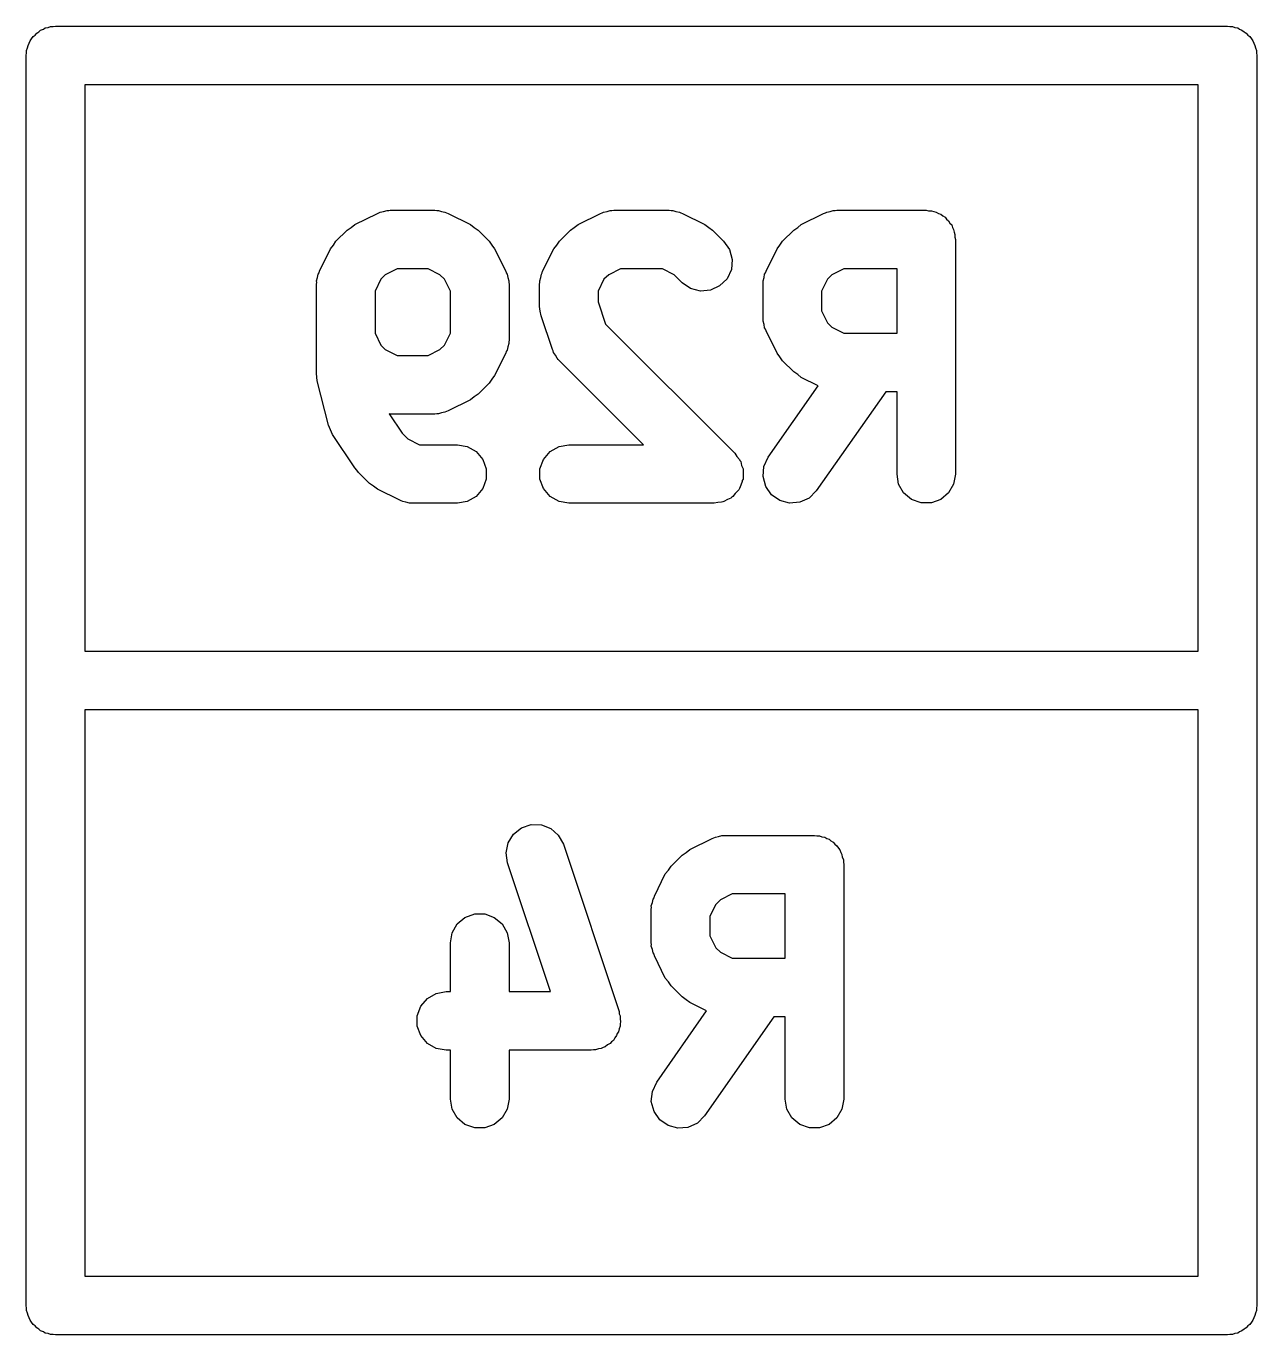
# Model space of a CAD drawing. Extents: x 100 to 214, y -112 to -50.
# Drawn here: x 117.625 to 120.775, y -99.875 to -96.525 of the extents above; entities that cross this region are included whole.
import ezdxf

# ---------------------------------------------------------------- set-up
doc = ezdxf.new("R2010")
doc.units = 0
doc.header["$MEASUREMENT"] = 0
doc.layers.add('BLACK', color=7, linetype='CONTINUOUS')

msp = doc.modelspace()

# ---------------------------------------------------------------- linework, layer by layer
at = {"layer": 'Black'}
for p, q in [((117.648, -96.5476), (117.652, -96.5425)), ((117.652, -96.5425), (117.657, -96.5393)), ((117.657, -96.5393), (117.662, -96.535)), ((117.662, -96.535), (117.669, -96.5328)), ((117.669, -96.5328), (117.674, -96.5295)), ((117.674, -96.5295), (117.681, -96.5284)), ((117.681, -96.5284), (117.687, -96.5261)), ((117.687, -96.5261), (117.694, -96.5261)), ((117.694, -96.5261), (117.7, -96.525)), ((117.7, -96.525), (120.7, -96.525)), ((120.7, -96.525), (120.706, -96.5261)), ((120.706, -96.5261), (120.713, -96.5261)), ((120.713, -96.5261), (120.719, -96.5284)), ((120.719, -96.5284), (120.726, -96.5295)), ((120.726, -96.5295), (120.731, -96.5328)), ((120.731, -96.5328), (120.737, -96.535)), ((120.737, -96.535), (120.743, -96.5393)), ((120.743, -96.5393), (120.748, -96.5425)), ((120.748, -96.5425), (120.752, -96.5476)), ((117.628, -96.5808), (117.63, -96.5743)), ((117.63, -96.5743), (117.633, -96.5687)), ((117.633, -96.5687), (117.635, -96.5625)), ((117.635, -96.5625), (117.639, -96.5575)), ((117.639, -96.5575), (117.643, -96.5518)), ((117.643, -96.5518), (117.648, -96.5476)), ((120.752, -96.5476), (120.757, -96.5518)), ((120.757, -96.5518), (120.761, -96.5575)), ((120.761, -96.5575), (120.765, -96.5625)), ((120.765, -96.5625), (120.767, -96.5687)), ((120.767, -96.5687), (120.77, -96.5743)), ((120.77, -96.5743), (120.772, -96.5808)), ((117.625, -96.6), (117.626, -96.5935)), ((117.625, -99.8), (117.625, -96.6)), ((117.626, -96.587), (117.628, -96.5808)), ((117.626, -96.5935), (117.626, -96.587)), ((120.772, -96.5808), (120.774, -96.587)), ((120.774, -96.587), (120.774, -96.5935)), ((120.774, -96.5935), (120.775, -96.6)), ((120.775, -96.6), (120.775, -99.8)), ((117.775, -96.675), (117.775, -98.125)), ((120.625, -96.675), (117.775, -96.675)), ((120.625, -98.125), (120.625, -96.675)), ((118.466, -97.0329), (118.524, -97.0043)), ((118.524, -97.0043), (118.528, -97.0031)), ((118.528, -97.0031), (118.531, -97.001)), ((118.531, -97.001), (118.54, -96.9994)), ((118.54, -96.9994), (118.549, -96.9969)), ((118.549, -96.9969), (118.553, -96.9972)), ((118.553, -96.9972), (118.557, -96.9964)), ((118.557, -96.9964), (118.671, -96.9964)), ((118.671, -96.9964), (118.676, -96.9972)), ((118.676, -96.9972), (118.68, -96.9969)), ((118.68, -96.9969), (118.688, -96.9994)), ((118.688, -96.9994), (118.697, -97.001)), ((118.697, -97.001), (118.701, -97.0031)), ((118.701, -97.0031), (118.705, -97.0043)), ((118.705, -97.0043), (118.762, -97.0329)), ((119.038, -97.0329), (119.095, -97.0043)), ((119.095, -97.0043), (119.099, -97.0031)), ((119.099, -97.0031), (119.103, -97.001)), ((119.103, -97.001), (119.112, -96.9994)), ((119.112, -96.9994), (119.12, -96.9969)), ((119.12, -96.9969), (119.124, -96.9972)), ((119.124, -96.9972), (119.129, -96.9964)), ((119.129, -96.9964), (119.271, -96.9964)), ((119.271, -96.9964), (119.276, -96.9972)), ((119.276, -96.9972), (119.28, -96.9969)), ((119.28, -96.9969), (119.288, -96.9994)), ((119.288, -96.9994), (119.297, -97.001)), ((119.297, -97.001), (119.301, -97.0031)), ((119.301, -97.0031), (119.305, -97.0043)), ((119.305, -97.0043), (119.362, -97.0329)), ((119.609, -97.0329), (119.666, -97.0043)), ((119.666, -97.0043), (119.671, -97.0031)), ((119.671, -97.0031), (119.674, -97.001)), ((119.674, -97.001), (119.683, -96.9994)), ((119.683, -96.9994), (119.691, -96.9969)), ((119.691, -96.9969), (119.696, -96.9972)), ((119.696, -96.9972), (119.7, -96.9964)), ((119.7, -96.9964), (119.929, -96.9964)), ((119.929, -96.9964), (119.935, -96.9976)), ((119.935, -96.9976), (119.942, -96.9976)), ((119.942, -96.9976), (119.948, -96.9998)), ((119.948, -96.9998), (119.954, -97.001)), ((119.954, -97.001), (119.96, -97.0042)), ((119.96, -97.0042), (119.966, -97.0065)), ((119.966, -97.0065), (119.971, -97.0107)), ((119.971, -97.0107), (119.977, -97.014)), ((119.977, -97.014), (119.981, -97.019)), ((118.418, -97.0755), (118.447, -97.047)), ((118.447, -97.047), (118.457, -97.0401)), ((118.457, -97.0401), (118.466, -97.0329)), ((118.762, -97.0329), (118.772, -97.0401)), ((118.772, -97.0401), (118.782, -97.047)), ((118.782, -97.047), (118.81, -97.0755)), ((118.99, -97.0755), (119.018, -97.047)), ((119.018, -97.047), (119.028, -97.0401)), ((119.028, -97.0401), (119.038, -97.0329)), ((119.362, -97.0329), (119.372, -97.0401)), ((119.372, -97.0401), (119.382, -97.047)), ((119.382, -97.047), (119.41, -97.0755)), ((119.561, -97.0755), (119.59, -97.047)), ((119.59, -97.047), (119.6, -97.0401)), ((119.6, -97.0401), (119.609, -97.0329)), ((119.981, -97.019), (119.986, -97.0232)), ((119.986, -97.0232), (119.989, -97.0289)), ((119.989, -97.0289), (119.994, -97.0339)), ((119.994, -97.0339), (119.996, -97.0401)), ((119.996, -97.0401), (119.999, -97.0458)), ((119.999, -97.0458), (120, -97.0522)), ((118.412, -97.0854), (118.418, -97.0755)), ((118.81, -97.0755), (118.817, -97.0854)), ((118.983, -97.0854), (118.99, -97.0755)), ((119.41, -97.0755), (119.425, -97.0969)), ((119.554, -97.0854), (119.561, -97.0755)), ((120, -97.0522), (120.002, -97.0584)), ((120.002, -97.0584), (120.002, -97.065)), ((120.002, -97.065), (120.004, -97.0714)), ((120.004, -97.0714), (120.004, -97.6714)), ((118.376, -97.1522), (118.404, -97.095)), ((118.404, -97.095), (118.412, -97.0854)), ((118.817, -97.0854), (118.824, -97.095)), ((118.824, -97.095), (118.853, -97.1522)), ((118.947, -97.1522), (118.976, -97.095)), ((118.976, -97.095), (118.983, -97.0854)), ((119.425, -97.0969), (119.432, -97.122)), ((119.519, -97.1522), (119.547, -97.095)), ((119.547, -97.095), (119.554, -97.0854)), ((118.575, -97.1464), (118.544, -97.1616)), ((118.654, -97.1464), (118.575, -97.1464)), ((118.684, -97.1616), (118.654, -97.1464)), ((119.146, -97.1464), (119.116, -97.1616)), ((119.254, -97.1464), (119.146, -97.1464)), ((119.284, -97.1616), (119.254, -97.1464)), ((119.43, -97.148), (119.419, -97.1716)), ((119.432, -97.122), (119.43, -97.148)), ((119.718, -97.1464), (119.687, -97.1616)), ((119.854, -97.1464), (119.718, -97.1464)), ((119.854, -97.3107), (119.854, -97.1464)), ((118.368, -97.1771), (118.371, -97.1687)), ((118.369, -97.1815), (118.368, -97.1771)), ((118.368, -97.1857), (118.369, -97.1815)), ((118.371, -97.1687), (118.372, -97.1601)), ((118.372, -97.1601), (118.375, -97.1563)), ((118.375, -97.1563), (118.376, -97.1522)), ((118.533, -97.173), (118.518, -97.2034)), ((118.544, -97.1616), (118.533, -97.173)), ((118.696, -97.173), (118.684, -97.1616)), ((118.711, -97.2034), (118.696, -97.173)), ((118.853, -97.1522), (118.854, -97.1563)), ((118.854, -97.1563), (118.856, -97.1601)), ((118.856, -97.1601), (118.858, -97.1687)), ((118.858, -97.1687), (118.86, -97.1771)), ((118.86, -97.1771), (118.86, -97.1815)), ((118.86, -97.1815), (118.861, -97.1857)), ((118.939, -97.1857), (118.94, -97.1815)), ((118.94, -97.1771), (118.942, -97.1687)), ((118.94, -97.1815), (118.94, -97.1771)), ((118.942, -97.1687), (118.944, -97.1601)), ((118.944, -97.1601), (118.946, -97.1563)), ((118.946, -97.1563), (118.947, -97.1522)), ((119.104, -97.173), (119.089, -97.2034)), ((119.116, -97.1616), (119.104, -97.173)), ((119.304, -97.1816), (119.284, -97.1616)), ((119.325, -97.1965), (119.304, -97.1816)), ((119.419, -97.1716), (119.4, -97.19)), ((119.511, -97.1771), (119.514, -97.1687)), ((119.511, -97.1815), (119.511, -97.1771)), ((119.511, -97.1857), (119.511, -97.1815)), ((119.514, -97.1687), (119.515, -97.1601)), ((119.515, -97.1601), (119.517, -97.1563)), ((119.517, -97.1563), (119.519, -97.1522)), ((119.676, -97.173), (119.661, -97.2034)), ((119.687, -97.1616), (119.676, -97.173)), ((118.368, -97.4143), (118.368, -97.1857)), ((118.518, -97.2034), (118.518, -97.3109)), ((118.711, -97.3109), (118.711, -97.2034)), ((118.861, -97.1857), (118.861, -97.3286)), ((118.939, -97.2429), (118.939, -97.1857)), ((119.089, -97.2034), (119.089, -97.2307)), ((119.351, -97.2033), (119.325, -97.1965)), ((119.377, -97.201), (119.351, -97.2033)), ((119.4, -97.19), (119.377, -97.201)), ((119.511, -97.2714), (119.511, -97.1857)), ((119.661, -97.2034), (119.661, -97.2537)), ((118.941, -97.2547), (118.939, -97.2429)), ((119.089, -97.2307), (119.108, -97.2881)), ((118.943, -97.2666), (118.941, -97.2547)), ((118.972, -97.3523), (118.943, -97.2666)), ((119.511, -97.2757), (119.511, -97.2714)), ((119.511, -97.28), (119.511, -97.2757)), ((119.514, -97.2884), (119.511, -97.28)), ((119.661, -97.2537), (119.676, -97.2841)), ((118.518, -97.3109), (118.533, -97.3413)), ((118.696, -97.3413), (118.711, -97.3109)), ((119.108, -97.2881), (119.439, -97.6184)), ((119.515, -97.2971), (119.514, -97.2884)), ((119.517, -97.3008), (119.515, -97.2971)), ((119.519, -97.305), (119.517, -97.3008)), ((119.547, -97.3621), (119.519, -97.305)), ((119.676, -97.2841), (119.687, -97.2955)), ((119.687, -97.2955), (119.718, -97.3107)), ((119.718, -97.3107), (119.854, -97.3107)), ((118.533, -97.3413), (118.544, -97.3526)), ((118.684, -97.3526), (118.696, -97.3413)), ((118.858, -97.3456), (118.856, -97.3542)), ((118.86, -97.3371), (118.858, -97.3456)), ((118.861, -97.3286), (118.86, -97.3328)), ((118.86, -97.3328), (118.86, -97.3371)), ((118.544, -97.3526), (118.575, -97.3679)), ((118.575, -97.3679), (118.654, -97.3679)), ((118.654, -97.3679), (118.684, -97.3526)), ((118.853, -97.3621), (118.824, -97.4193)), ((118.854, -97.358), (118.853, -97.3621)), ((118.856, -97.3542), (118.854, -97.358)), ((118.974, -97.3561), (118.972, -97.3523)), ((118.975, -97.3603), (118.974, -97.3561)), ((118.98, -97.3675), (118.975, -97.3603)), ((118.984, -97.3752), (118.98, -97.3675)), ((118.987, -97.3781), (118.984, -97.3752)), ((118.99, -97.3816), (118.987, -97.3781)), ((119.205, -97.5964), (118.99, -97.3816)), ((119.554, -97.3718), (119.547, -97.3621)), ((119.561, -97.3816), (119.554, -97.3718)), ((119.59, -97.4102), (119.561, -97.3816)), ((118.369, -97.4233), (118.368, -97.4143)), ((119.6, -97.4171), (119.59, -97.4102)), ((119.609, -97.4242), (119.6, -97.4171)), ((118.37, -97.4325), (118.369, -97.4233)), ((118.399, -97.5468), (118.37, -97.4325)), ((118.81, -97.4387), (118.782, -97.4673)), ((118.817, -97.4289), (118.81, -97.4387)), ((118.824, -97.4193), (118.817, -97.4289)), ((119.524, -97.6284), (119.652, -97.4457)), ((119.652, -97.4457), (119.609, -97.4242)), ((118.762, -97.4814), (118.705, -97.5099)), ((118.772, -97.4742), (118.762, -97.4814)), ((118.782, -97.4673), (118.772, -97.4742)), ((119.825, -97.4607), (119.647, -97.7144)), ((119.854, -97.4607), (119.825, -97.4607)), ((119.854, -97.6714), (119.854, -97.4607)), ((118.557, -97.5179), (118.554, -97.5173)), ((118.554, -97.5173), (118.587, -97.5665)), ((118.671, -97.5179), (118.557, -97.5179)), ((118.676, -97.5171), (118.671, -97.5179)), ((118.68, -97.5174), (118.676, -97.5171)), ((118.688, -97.5149), (118.68, -97.5174)), ((118.697, -97.5133), (118.688, -97.5149)), ((118.701, -97.5112), (118.697, -97.5133)), ((118.705, -97.5099), (118.701, -97.5112)), ((118.404, -97.5584), (118.399, -97.5468)), ((118.409, -97.5702), (118.404, -97.5584)), ((118.466, -97.6559), (118.409, -97.5702)), ((118.587, -97.5665), (118.602, -97.5812)), ((118.602, -97.5812), (118.632, -97.5964)), ((118.632, -97.5964), (118.729, -97.5964)), ((118.729, -97.5964), (118.754, -97.601)), ((118.754, -97.601), (118.777, -97.614)), ((118.777, -97.614), (118.794, -97.6339)), ((118.949, -97.6339), (118.966, -97.614)), ((118.966, -97.614), (118.989, -97.601)), ((118.989, -97.601), (119.014, -97.5964)), ((119.014, -97.5964), (119.205, -97.5964)), ((119.439, -97.6184), (119.444, -97.6264)), ((118.794, -97.6339), (118.802, -97.6584)), ((118.94, -97.6584), (118.949, -97.6339)), ((119.444, -97.6264), (119.451, -97.6339)), ((119.451, -97.6339), (119.452, -97.637)), ((119.452, -97.637), (119.454, -97.6397)), ((119.454, -97.6397), (119.456, -97.6492)), ((119.456, -97.6492), (119.46, -97.6584)), ((119.511, -97.678), (119.513, -97.652)), ((119.513, -97.652), (119.524, -97.6284)), ((118.471, -97.6612), (118.466, -97.6559)), ((118.476, -97.6673), (118.471, -97.6612)), ((118.504, -97.6959), (118.476, -97.6673)), ((118.802, -97.6845), (118.794, -97.7089)), ((118.802, -97.6584), (118.802, -97.6845)), ((118.94, -97.6845), (118.94, -97.6584)), ((118.949, -97.7089), (118.94, -97.6845)), ((119.46, -97.6845), (119.458, -97.6876)), ((119.46, -97.6584), (119.46, -97.6617)), ((119.46, -97.6617), (119.46, -97.6649)), ((119.46, -97.6649), (119.46, -97.6746)), ((119.46, -97.6746), (119.46, -97.6845)), ((119.518, -97.7031), (119.511, -97.678)), ((119.858, -97.6971), (119.854, -97.6714)), ((120.004, -97.6714), (119.999, -97.6971)), ((118.514, -97.7028), (118.504, -97.6959)), ((118.524, -97.7099), (118.514, -97.7028)), ((118.581, -97.7385), (118.524, -97.7099)), ((118.794, -97.7089), (118.777, -97.7289)), ((118.966, -97.7289), (118.949, -97.7089)), ((119.447, -97.7144), (119.44, -97.7214)), ((119.449, -97.7115), (119.447, -97.7144)), ((119.451, -97.7089), (119.449, -97.7115)), ((119.454, -97.6997), (119.451, -97.7089)), ((119.458, -97.6908), (119.454, -97.6997)), ((119.458, -97.6876), (119.458, -97.6908)), ((119.533, -97.7245), (119.518, -97.7031)), ((119.647, -97.7144), (119.629, -97.7329)), ((119.871, -97.7196), (119.858, -97.6971)), ((119.999, -97.6971), (119.986, -97.7196)), ((118.585, -97.7397), (118.581, -97.7385)), ((118.589, -97.7419), (118.585, -97.7397)), ((118.597, -97.7434), (118.589, -97.7419)), ((118.606, -97.7459), (118.597, -97.7434)), ((118.61, -97.7457), (118.606, -97.7459)), ((118.614, -97.7464), (118.61, -97.7457)), ((118.729, -97.7464), (118.614, -97.7464)), ((118.754, -97.7419), (118.729, -97.7464)), ((118.777, -97.7289), (118.754, -97.7419)), ((118.989, -97.7419), (118.966, -97.7289)), ((119.014, -97.7464), (118.989, -97.7419)), ((119.386, -97.7464), (119.014, -97.7464)), ((119.395, -97.7447), (119.386, -97.7464)), ((119.405, -97.7439), (119.395, -97.7447)), ((119.408, -97.7425), (119.405, -97.7439)), ((119.411, -97.7419), (119.408, -97.7425)), ((119.42, -97.737), (119.411, -97.7419)), ((119.429, -97.7329), (119.42, -97.737)), ((119.431, -97.7305), (119.429, -97.7329)), ((119.434, -97.7289), (119.431, -97.7305)), ((119.44, -97.7214), (119.434, -97.7289)), ((119.554, -97.7394), (119.533, -97.7245)), ((119.579, -97.7461), (119.554, -97.7394)), ((119.605, -97.7439), (119.579, -97.7461)), ((119.629, -97.7329), (119.605, -97.7439)), ((119.891, -97.7364), (119.871, -97.7196)), ((119.916, -97.7453), (119.891, -97.7364)), ((119.942, -97.7453), (119.916, -97.7453)), ((119.966, -97.7364), (119.942, -97.7453)), ((119.986, -97.7196), (119.966, -97.7364)), ((117.775, -98.125), (120.625, -98.125)), ((117.775, -98.275), (117.775, -99.725)), ((120.625, -98.275), (117.775, -98.275)), ((120.625, -99.725), (120.625, -98.275)), ((118.872, -98.5931), (118.893, -98.5769)), ((118.893, -98.5769), (118.918, -98.5687)), ((118.918, -98.5687), (118.944, -98.5694)), ((118.944, -98.5694), (118.968, -98.579)), ((118.968, -98.579), (118.987, -98.5962)), ((118.854, -98.6408), (118.859, -98.6153)), ((118.859, -98.6153), (118.872, -98.5931)), ((118.987, -98.5962), (119, -98.6191)), ((119, -98.6191), (119.143, -99.0477)), ((119.324, -98.6329), (119.381, -98.6043)), ((119.381, -98.6043), (119.385, -98.6031)), ((119.385, -98.6031), (119.389, -98.601)), ((119.389, -98.601), (119.397, -98.5994)), ((119.397, -98.5994), (119.406, -98.5969)), ((119.406, -98.5969), (119.41, -98.5972)), ((119.41, -98.5972), (119.414, -98.5964)), ((119.414, -98.5964), (119.643, -98.5964)), ((119.643, -98.5964), (119.649, -98.5976)), ((119.649, -98.5976), (119.656, -98.5976)), ((119.656, -98.5976), (119.662, -98.5998)), ((119.662, -98.5998), (119.669, -98.601)), ((119.669, -98.601), (119.674, -98.6042)), ((119.674, -98.6042), (119.68, -98.6065)), ((119.68, -98.6065), (119.685, -98.6107)), ((119.685, -98.6107), (119.691, -98.614)), ((119.691, -98.614), (119.695, -98.619)), ((119.695, -98.619), (119.7, -98.6232)), ((119.7, -98.6232), (119.704, -98.6289)), ((118.857, -98.6666), (118.854, -98.6408)), ((119.276, -98.6755), (119.304, -98.647)), ((119.304, -98.647), (119.314, -98.6401)), ((119.314, -98.6401), (119.324, -98.6329)), ((119.704, -98.6289), (119.708, -98.6339)), ((119.708, -98.6339), (119.71, -98.6401)), ((119.71, -98.6401), (119.713, -98.6458)), ((119.713, -98.6458), (119.714, -98.6522)), ((119.714, -98.6522), (119.717, -98.6584)), ((118.967, -98.9964), (118.857, -98.6666)), ((119.261, -98.695), (119.269, -98.6854)), ((119.269, -98.6854), (119.276, -98.6755)), ((119.717, -98.6584), (119.717, -98.665)), ((119.717, -98.665), (119.718, -98.6714)), ((119.718, -98.6714), (119.718, -99.2714)), ((119.233, -98.7522), (119.261, -98.695)), ((119.23, -98.7601), (119.232, -98.7563)), ((119.232, -98.7563), (119.233, -98.7522)), ((119.432, -98.7464), (119.402, -98.7616)), ((119.568, -98.7464), (119.432, -98.7464)), ((119.568, -98.9107), (119.568, -98.7464)), ((119.225, -98.7771), (119.228, -98.7687)), ((119.226, -98.7815), (119.225, -98.7771)), ((119.225, -98.7857), (119.226, -98.7815)), ((119.225, -98.8714), (119.225, -98.7857)), ((119.228, -98.7687), (119.23, -98.7601)), ((119.39, -98.773), (119.375, -98.8034)), ((119.402, -98.7616), (119.39, -98.773)), ((118.715, -98.8458), (118.728, -98.8232)), ((118.728, -98.8232), (118.748, -98.8065)), ((118.748, -98.8065), (118.773, -98.7976)), ((118.773, -98.7976), (118.799, -98.7976)), ((118.799, -98.7976), (118.823, -98.8065)), ((118.823, -98.8065), (118.843, -98.8232)), ((118.843, -98.8232), (118.856, -98.8458)), ((119.375, -98.8034), (119.375, -98.8537)), ((118.711, -98.8714), (118.715, -98.8458)), ((118.856, -98.8458), (118.861, -98.8714)), ((119.375, -98.8537), (119.39, -98.8841)), ((118.711, -98.9964), (118.711, -98.8714)), ((118.861, -98.8714), (118.861, -98.9964)), ((119.226, -98.8757), (119.225, -98.8714)), ((119.225, -98.88), (119.226, -98.8757)), ((119.228, -98.8884), (119.225, -98.88)), ((119.23, -98.8971), (119.228, -98.8884)), ((119.39, -98.8841), (119.402, -98.8955)), ((119.232, -98.9008), (119.23, -98.8971)), ((119.233, -98.905), (119.232, -98.9008)), ((119.261, -98.9621), (119.233, -98.905)), ((119.402, -98.8955), (119.432, -98.9107)), ((119.432, -98.9107), (119.568, -98.9107)), ((119.269, -98.9718), (119.261, -98.9621)), ((119.276, -98.9816), (119.269, -98.9718)), ((119.304, -99.0102), (119.276, -98.9816)), ((118.635, -99.0339), (118.652, -99.014)), ((118.652, -99.014), (118.674, -99.001)), ((118.674, -99.001), (118.7, -98.9964)), ((118.7, -98.9964), (118.711, -98.9964)), ((118.861, -98.9964), (118.967, -98.9964)), ((119.314, -99.0171), (119.304, -99.0102)), ((119.324, -99.0242), (119.314, -99.0171)), ((119.366, -99.0457), (119.324, -99.0242)), ((118.626, -99.0584), (118.635, -99.0339)), ((118.626, -99.0845), (118.626, -99.0584)), ((119.143, -99.0477), (119.143, -99.0532)), ((119.143, -99.0532), (119.145, -99.0584)), ((119.145, -99.0584), (119.145, -99.066)), ((119.239, -99.2284), (119.366, -99.0457)), ((118.635, -99.1089), (118.626, -99.0845)), ((119.143, -99.0916), (119.141, -99.099)), ((119.145, -99.0845), (119.143, -99.0916)), ((119.145, -99.066), (119.146, -99.0735)), ((119.146, -99.0735), (119.145, -99.0789)), ((119.145, -99.0789), (119.145, -99.0845)), ((119.539, -99.0607), (119.361, -99.3144)), ((119.568, -99.0607), (119.539, -99.0607)), ((119.568, -99.2714), (119.568, -99.0607)), ((118.652, -99.1289), (118.635, -99.1089)), ((119.123, -99.1246), (119.12, -99.1289)), ((119.128, -99.1212), (119.123, -99.1246)), ((119.132, -99.1147), (119.128, -99.1212)), ((119.136, -99.1089), (119.132, -99.1147)), ((119.138, -99.1037), (119.136, -99.1089)), ((119.141, -99.099), (119.138, -99.1037)), ((118.674, -99.1419), (118.652, -99.1289)), ((118.7, -99.1464), (118.674, -99.1419)), ((118.711, -99.1464), (118.7, -99.1464)), ((118.711, -99.2714), (118.711, -99.1464)), ((119.071, -99.1464), (118.861, -99.1464)), ((118.861, -99.1464), (118.861, -99.2714)), ((119.077, -99.1455), (119.071, -99.1464)), ((119.082, -99.1456), (119.077, -99.1455)), ((119.09, -99.1432), (119.082, -99.1456)), ((119.097, -99.1419), (119.09, -99.1432)), ((119.102, -99.1391), (119.097, -99.1419)), ((119.107, -99.1374), (119.102, -99.1391)), ((119.113, -99.1327), (119.107, -99.1374)), ((119.12, -99.1289), (119.113, -99.1327)), ((119.225, -99.278), (119.228, -99.252)), ((119.228, -99.252), (119.239, -99.2284)), ((118.715, -99.2971), (118.711, -99.2714)), ((118.861, -99.2714), (118.856, -99.2971)), ((119.232, -99.3031), (119.225, -99.278)), ((119.572, -99.2971), (119.568, -99.2714)), ((119.718, -99.2714), (119.713, -99.2971)), ((118.728, -99.3196), (118.715, -99.2971)), ((118.748, -99.3364), (118.728, -99.3196)), ((118.843, -99.3196), (118.823, -99.3364)), ((118.856, -99.2971), (118.843, -99.3196)), ((119.247, -99.3245), (119.232, -99.3031)), ((119.268, -99.3394), (119.247, -99.3245)), ((119.361, -99.3144), (119.343, -99.3329)), ((119.585, -99.3196), (119.572, -99.2971)), ((119.605, -99.3364), (119.585, -99.3196)), ((119.7, -99.3196), (119.68, -99.3364)), ((119.713, -99.2971), (119.7, -99.3196)), ((118.773, -99.3453), (118.748, -99.3364)), ((118.799, -99.3453), (118.773, -99.3453)), ((118.823, -99.3364), (118.799, -99.3453)), ((119.293, -99.3461), (119.268, -99.3394)), ((119.319, -99.3439), (119.293, -99.3461)), ((119.343, -99.3329), (119.319, -99.3439)), ((119.63, -99.3453), (119.605, -99.3364)), ((119.656, -99.3453), (119.63, -99.3453)), ((119.68, -99.3364), (119.656, -99.3453)), ((117.775, -99.725), (120.625, -99.725)), ((117.626, -99.8065), (117.625, -99.8)), ((117.626, -99.813), (117.626, -99.8065)), ((117.628, -99.8192), (117.626, -99.813)), ((117.63, -99.8257), (117.628, -99.8192)), ((117.633, -99.8313), (117.63, -99.8257)), ((120.77, -99.8257), (120.767, -99.8313)), ((120.772, -99.8192), (120.77, -99.8257)), ((120.774, -99.813), (120.772, -99.8192)), ((120.775, -99.8), (120.774, -99.8065)), ((120.774, -99.8065), (120.774, -99.813)), ((117.635, -99.8375), (117.633, -99.8313)), ((117.639, -99.8425), (117.635, -99.8375)), ((117.643, -99.8482), (117.639, -99.8425)), ((117.648, -99.8524), (117.643, -99.8482)), ((117.652, -99.8575), (117.648, -99.8524)), ((117.657, -99.8607), (117.652, -99.8575)), ((117.662, -99.865), (117.657, -99.8607)), ((120.743, -99.8607), (120.737, -99.865)), ((120.748, -99.8575), (120.743, -99.8607)), ((120.752, -99.8524), (120.748, -99.8575)), ((120.757, -99.8482), (120.752, -99.8524)), ((120.761, -99.8425), (120.757, -99.8482)), ((120.765, -99.8375), (120.761, -99.8425)), ((120.767, -99.8313), (120.765, -99.8375)), ((117.669, -99.8672), (117.662, -99.865)), ((117.674, -99.8705), (117.669, -99.8672)), ((117.681, -99.8716), (117.674, -99.8705)), ((117.687, -99.8739), (117.681, -99.8716)), ((117.694, -99.8739), (117.687, -99.8739)), ((117.7, -99.875), (117.694, -99.8739)), ((120.7, -99.875), (117.7, -99.875)), ((120.706, -99.8739), (120.7, -99.875)), ((120.713, -99.8739), (120.706, -99.8739)), ((120.719, -99.8716), (120.713, -99.8739)), ((120.726, -99.8705), (120.719, -99.8716)), ((120.731, -99.8672), (120.726, -99.8705)), ((120.737, -99.865), (120.731, -99.8672))]:
    msp.add_line(p, q, dxfattribs=at)

doc.saveas('drawing.dxf')
